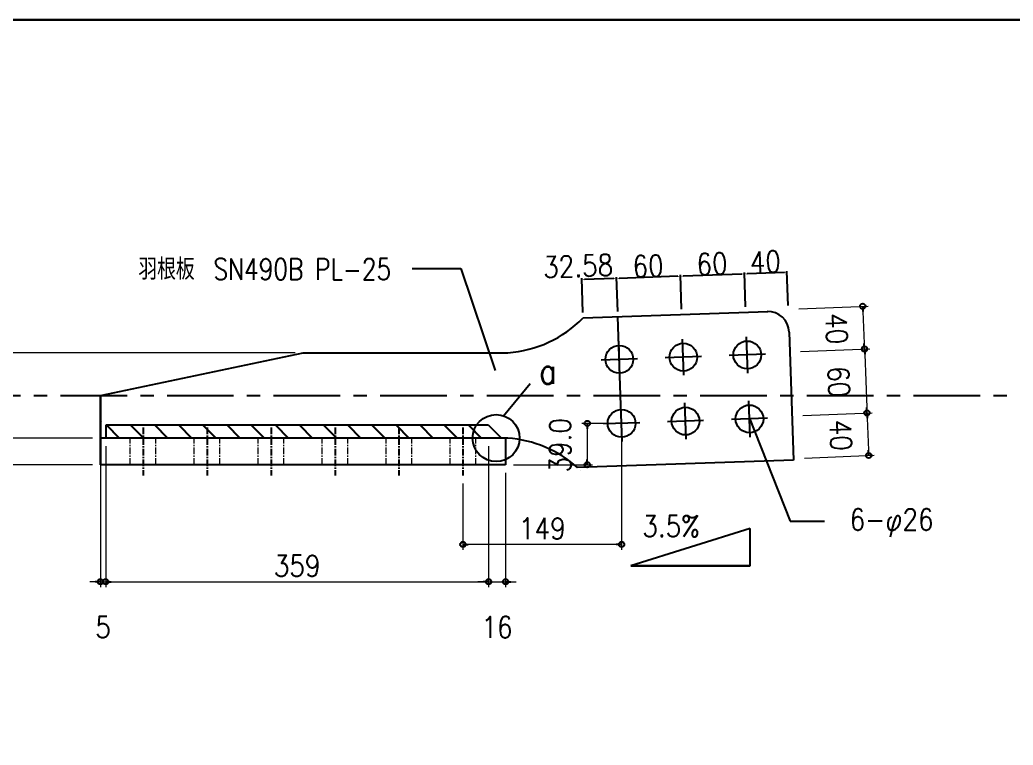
# Model space of a CAD drawing. Extents: x 89504 to 820828, y -112826 to 219894.
# Drawn here: x 811979 to 812910, y -106566 to -105886 of the extents above; entities that cross this region are included whole.
import ezdxf
from ezdxf.enums import TextEntityAlignment as Align

# ---------------------------------------------------------------- set-up
doc = ezdxf.new("R2010")
doc.units = 0
doc.header["$MEASUREMENT"] = 0
doc.linetypes.add('CENTER1', pattern=[10, 6.25, -1.25, 1.25, -1.25])
doc.linetypes.add('DUMMY', pattern=[0])
doc.layers.get('0').update_dxf_attribs({"color": 3, "linetype": 'CONTINUOUS'})
doc.layers.get('Defpoints').update_dxf_attribs({"linetype": 'CONTINUOUS'})
for name, color, linetype, plot in [('00_ADDL', 253, 'CONTINUOUS', False), ('_1-F_ADDL', 8, 'DUMMY', False), ('waku$0$DEF', 161, 'CONTINUOUS', False)]:
    doc.layers.add(name, color=color, linetype=linetype, plot=plot)
for name, color, linetype in [('I図面枠', 211, 'CONTINUOUS'), ('寸法', 4, 'CONTINUOUS'), ('金物', 7, 'CONTINUOUS')]:
    doc.layers.add(name, color=color, linetype=linetype)
doc.styles.add('DRACAD', font='txt', dxfattribs={"width": 0.85, "bigfont": 'extfont2'})
doc.styles.add('KANJI', font='simplex.shx', dxfattribs={"width": 0.7, "bigfont": 'extfont2.shx'})
doc.styles.add('S020', font='simplex.shx', dxfattribs={"width": 0.8, "height": 100, "bigfont": 'extfont2.shx'})
doc.styles.get("Standard").update_dxf_attribs({"font": 'arial.ttf'})
doc.dimstyles.new('ISO-25', dxfattribs={"dimtxt": 2.5, "dimasz": 2.5, "dimexe": 1.25, "dimexo": 0.625, "dimtad": 1, "dimdec": 4, "dimdsep": 46, "dimtxsty": 'Standard', "dimcen": 2.5, "dimadec": 0, "dimazin": 0, "dimtfac": 1, "dimtdec": 4, "dimtmove": 0, "dimatfit": 3, "dimfxl": 1, "dimtolj": 1, "dimtzin": 0, "dimarcsym": 0})
doc.dimstyles.new('S5', dxfattribs={"dimscale": 5, "dimtxt": 4, "dimasz": 1, "dimexe": 1, "dimexo": 1.5, "dimgap": 1, "dimtad": 1, "dimtxsty": 'KANJI', "dimblk": 'ORIGIN', "dimcen": 0, "dimclrd": 256, "dimclre": 256, "dimclrt": 256, "dimadec": 0, "dimazin": 0, "dimtfac": 1, "dimtmove": 2, "dimatfit": 2, "dimfxl": 1, "dimtolj": 2, "dimlwd": 5, "dimlwe": 5, "dimarcsym": 0})

# ---------------------------------------------------------------- blocks, each defined once
blk = doc.blocks.new('waku')
at = {"layer": 'waku$0$DEF'}
blk.add_lwpolyline([(-76102, 40666), (92098, 40666), (92098, -78134), (-76102, -78134)], close=True, dxfattribs=at)
blk = doc.blocks.new('_ORIGIN')
at = {"color": 0, "linetype": 'ByBlock'}
blk.add_line((0, 0), (-1, 0), dxfattribs=at)
blk.add_circle((0, 0), 0.5, dxfattribs=at)
blk = doc.blocks.new('*D33')
at = {"layer": 'Defpoints', "color": 0, "linetype": 'Continuous', "transparency": 16777216}
for p in [(812054.46, -106278.43), (812059.46, -106297.43), (812059.46, -106413.12)]:
    blk.add_point(p, dxfattribs=at)
at = {"layer": '寸法', "linetype": 'Continuous', "lineweight": 5, "transparency": 16777216}
for p, q in [((812054.46, -106285.93), (812054.46, -106418.12)), ((812059.46, -106304.93), (812059.46, -106418.12)), ((812049.46, -106413.12), (812044.46, -106413.12)), ((812054.46, -106413.12), (812059.46, -106413.12)), ((812064.46, -106413.12), (812069.46, -106413.12))]:
    blk.add_line(p, q, dxfattribs=at)
at = {"layer": '寸法', "linetype": 'Continuous', "lineweight": 5, "transparency": 16777216, "xscale": 5, "yscale": 5, "zscale": 5}
blk.add_blockref('_ORIGIN', (812054.46, -106413.12), dxfattribs=at)
at = {"layer": '寸法', "linetype": 'Continuous', "lineweight": 5, "transparency": 16777216, "xscale": 5, "yscale": 5, "zscale": 5, "rotation": 180}
blk.add_blockref('_ORIGIN', (812059.46, -106413.12), dxfattribs=at)
at = {"layer": '寸法', "linetype": 'Continuous', "transparency": 16777216, "insert": (812056.96, -106455.62), "char_height": 20, "attachment_point": 5, "style": 'DRACAD'}
blk.add_mtext('\\A2;5', dxfattribs=at)
blk = doc.blocks.new('*D34')
at = {"layer": 'Defpoints', "color": 0, "linetype": 'Continuous', "transparency": 16777216}
for p in [(812059.46, -106278.43), (812418.46, -106278.43), (812418.46, -106413.12)]:
    blk.add_point(p, dxfattribs=at)
at = {"layer": '寸法', "linetype": 'Continuous', "lineweight": 5, "transparency": 16777216}
for p, q in [((812059.46, -106285.93), (812059.46, -106418.12)), ((812418.46, -106285.93), (812418.46, -106418.12)), ((812064.46, -106413.12), (812413.46, -106413.12))]:
    blk.add_line(p, q, dxfattribs=at)
at = {"layer": '寸法', "linetype": 'Continuous', "lineweight": 5, "transparency": 16777216, "xscale": 5, "yscale": 5, "zscale": 5, "rotation": 180}
blk.add_blockref('_ORIGIN', (812059.46, -106413.12), dxfattribs=at)
at = {"layer": '寸法', "linetype": 'Continuous', "lineweight": 5, "transparency": 16777216, "xscale": 5, "yscale": 5, "zscale": 5}
blk.add_blockref('_ORIGIN', (812418.46, -106413.12), dxfattribs=at)
at = {"layer": '寸法', "linetype": 'Continuous', "transparency": 16777216, "insert": (812238.96, -106398.12), "char_height": 20, "attachment_point": 5, "style": 'DRACAD'}
blk.add_mtext('\\A2;359', dxfattribs=at)
blk = doc.blocks.new('*D35')
at = {"layer": 'Defpoints', "color": 0, "linetype": 'Continuous', "transparency": 16777216}
for p in [(812418.46, -106278.43), (812434.46, -106303.43), (812434.46, -106413.12)]:
    blk.add_point(p, dxfattribs=at)
at = {"layer": '寸法', "linetype": 'Continuous', "lineweight": 5, "transparency": 16777216}
for p, q in [((812418.46, -106285.93), (812418.46, -106418.12)), ((812434.46, -106310.93), (812434.46, -106418.12)), ((812413.46, -106413.12), (812408.46, -106413.12)), ((812418.46, -106413.12), (812434.46, -106413.12)), ((812439.46, -106413.12), (812444.46, -106413.12))]:
    blk.add_line(p, q, dxfattribs=at)
at = {"layer": '寸法', "linetype": 'Continuous', "lineweight": 5, "transparency": 16777216, "xscale": 5, "yscale": 5, "zscale": 5}
blk.add_blockref('_ORIGIN', (812418.46, -106413.12), dxfattribs=at)
at = {"layer": '寸法', "linetype": 'Continuous', "lineweight": 5, "transparency": 16777216, "xscale": 5, "yscale": 5, "zscale": 5, "rotation": 180}
blk.add_blockref('_ORIGIN', (812434.46, -106413.12), dxfattribs=at)
at = {"layer": '寸法', "linetype": 'Continuous', "transparency": 16777216, "insert": (812426.46, -106455.62), "char_height": 20, "attachment_point": 5, "style": 'DRACAD'}
blk.add_mtext('\\A2;16', dxfattribs=at)
blk = doc.blocks.new('*D36')
at = {"layer": 'Defpoints', "color": 0, "transparency": 16777216}
for p in [(812543.17, -106264.61), (812394.46, -106313.43), (812394.46, -106378.13)]:
    blk.add_point(p, dxfattribs=at)
at = {"layer": '寸法', "lineweight": 5, "transparency": 16777216}
for p, q in [((812543.17, -106272.11), (812543.17, -106383.13)), ((812394.46, -106320.93), (812394.46, -106383.13)), ((812538.17, -106378.13), (812399.46, -106378.13))]:
    blk.add_line(p, q, dxfattribs=at)
at = {"layer": '寸法', "lineweight": 5, "transparency": 16777216, "xscale": 5, "yscale": 5, "zscale": 5, "rotation": 180}
blk.add_blockref('_ORIGIN', (812394.46, -106378.13), dxfattribs=at)
at = {"layer": '寸法', "lineweight": 5, "transparency": 16777216, "xscale": 5, "yscale": 5, "zscale": 5}
blk.add_blockref('_ORIGIN', (812543.17, -106378.13), dxfattribs=at)
at = {"layer": '寸法', "transparency": 16777216, "insert": (812468.81, -106363.13), "char_height": 20, "attachment_point": 5, "style": 'DRACAD'}
blk.add_mtext('\\A2;149', dxfattribs=at)
blk = doc.blocks.new('*D37')
at = {"layer": 'Defpoints', "color": 0, "transparency": 16777216}
for p in [(812543.17, -106264.61), (812434.46, -106303.43), (812511.05, -106303.43)]:
    blk.add_point(p, dxfattribs=at)
at = {"layer": '寸法', "lineweight": 5, "transparency": 16777216}
for p, q in [((812535.67, -106264.61), (812506.05, -106264.61)), ((812511.05, -106269.61), (812511.05, -106298.43)), ((812441.96, -106303.43), (812516.05, -106303.43))]:
    blk.add_line(p, q, dxfattribs=at)
at = {"layer": '寸法', "lineweight": 5, "transparency": 16777216, "xscale": 5, "yscale": 5, "zscale": 5}
for p, rotation in [((812511.05, -106264.61), 90), ((812511.05, -106303.43), 270)]:
    blk.add_blockref('_ORIGIN', p, dxfattribs=dict(at, rotation=rotation))
at = {"layer": '寸法', "transparency": 16777216, "insert": (812485.65, -106285.17), "char_height": 20, "attachment_point": 5, "rotation": 90, "style": 'DRACAD'}
blk.add_mtext('\\A2;39.0', dxfattribs=at)
blk = doc.blocks.new('*D38')
at = {"layer": 'Defpoints', "color": 0, "transparency": 16777216}
for p in [(811952.65, -106198.43), (812244.46, -106198.43), (812054.46, -106278.43)]:
    blk.add_point(p, dxfattribs=at)
at = {"layer": '寸法', "lineweight": 5, "transparency": 16777216}
for p, q in [((812236.96, -106198.43), (811947.65, -106198.43)), ((811952.65, -106273.43), (811952.65, -106203.43)), ((812046.96, -106278.43), (811947.65, -106278.43))]:
    blk.add_line(p, q, dxfattribs=at)
at = {"layer": '寸法', "lineweight": 5, "transparency": 16777216, "xscale": 5, "yscale": 5, "zscale": 5}
for p, rotation in [((811952.65, -106198.43), 90), ((811952.65, -106278.43), 270)]:
    blk.add_blockref('_ORIGIN', p, dxfattribs=dict(at, rotation=rotation))
at = {"layer": '寸法', "transparency": 16777216, "insert": (811926.4, -106204.5), "char_height": 20, "attachment_point": 5, "rotation": 90, "style": 'DRACAD'}
blk.add_mtext('\\A2;80', dxfattribs=at)
blk = doc.blocks.new('*D39')
at = {"layer": 'Defpoints', "color": 0, "transparency": 16777216}
for p in [(811952.65, -106278.43), (812054.46, -106278.43), (812054.46, -106303.43)]:
    blk.add_point(p, dxfattribs=at)
at = {"layer": '寸法', "lineweight": 5, "transparency": 16777216}
for p, q in [((812046.96, -106278.43), (811947.65, -106278.43)), ((811952.65, -106298.43), (811952.65, -106283.43)), ((812046.96, -106303.43), (811947.65, -106303.43))]:
    blk.add_line(p, q, dxfattribs=at)
at = {"layer": '寸法', "lineweight": 5, "transparency": 16777216, "xscale": 5, "yscale": 5, "zscale": 5}
for p, rotation in [((811952.65, -106278.43), 90), ((811952.65, -106303.43), 270)]:
    blk.add_blockref('_ORIGIN', p, dxfattribs=dict(at, rotation=rotation))
at = {"layer": '寸法', "transparency": 16777216, "insert": (811927.65, -106309.19), "char_height": 20, "attachment_point": 5, "rotation": 90, "style": 'DRACAD'}
blk.add_mtext('\\A2;25', dxfattribs=at)
blk = doc.blocks.new('*D40')
at = {"layer": 'Defpoints', "color": 0, "transparency": 16777216}
for p in [(812701.74, -106157.57), (812770.93, -106194.86), (812703.33, -106197.53)]:
    blk.add_point(p, dxfattribs=at)
at = {"layer": '寸法', "lineweight": 5, "transparency": 16777216}
for p, q in [((812709.24, -106157.27), (812774.34, -106154.69)), ((812769.54, -106159.88), (812770.73, -106189.86)), ((812710.82, -106197.24), (812775.92, -106194.66))]:
    blk.add_line(p, q, dxfattribs=at)
at = {"layer": '寸法', "lineweight": 5, "transparency": 16777216, "xscale": 5, "yscale": 5, "zscale": 5}
for p, rotation in [((812769.34, -106154.89), 92.26815402810485), ((812770.93, -106194.86), 272.2681540281048)]:
    blk.add_blockref('_ORIGIN', p, dxfattribs=dict(at, rotation=rotation))
at = {"layer": '寸法', "transparency": 16777216, "insert": (812744.75, -106175.88), "char_height": 20, "attachment_point": 5, "rotation": 272.26815, "style": 'DRACAD'}
blk.add_mtext('\\A2;40', dxfattribs=at)
blk = doc.blocks.new('*D53')
at = {"layer": 'Defpoints', "color": 0, "transparency": 16777216}
for p in [(812705.7, -106257.49), (812707.28, -106297.46), (812774.89, -106294.78)]:
    blk.add_point(p, dxfattribs=at)
at = {"layer": '寸法', "lineweight": 5, "transparency": 16777216}
for p, q in [((812713.2, -106257.19), (812778.3, -106254.61)), ((812773.5, -106259.81), (812774.69, -106289.78)), ((812714.78, -106297.16), (812779.88, -106294.58))]:
    blk.add_line(p, q, dxfattribs=at)
at = {"layer": '寸法', "lineweight": 5, "transparency": 16777216, "xscale": 5, "yscale": 5, "zscale": 5}
for p, rotation in [((812773.3, -106254.81), 92.26815402810485), ((812774.89, -106294.78), 272.2681540281048)]:
    blk.add_blockref('_ORIGIN', p, dxfattribs=dict(at, rotation=rotation))
at = {"layer": '寸法', "transparency": 16777216, "insert": (812748.71, -106275.8), "char_height": 20, "attachment_point": 5, "rotation": 272.26815, "style": 'DRACAD'}
blk.add_mtext('\\A2;40', dxfattribs=at)
blk = doc.blocks.new('*D58')
at = {"layer": 'Defpoints', "color": 0, "transparency": 16777216}
for p in [(812703.33, -106197.53), (812705.7, -106257.49), (812773.3, -106254.81)]:
    blk.add_point(p, dxfattribs=at)
at = {"layer": '寸法', "lineweight": 5, "transparency": 16777216}
for p, q in [((812710.82, -106197.24), (812775.92, -106194.66)), ((812771.13, -106199.85), (812773.1, -106249.81)), ((812713.2, -106257.19), (812778.3, -106254.61))]:
    blk.add_line(p, q, dxfattribs=at)
at = {"layer": '寸法', "lineweight": 5, "transparency": 16777216, "xscale": 5, "yscale": 5, "zscale": 5}
for p, rotation in [((812770.93, -106194.86), 92.26815402810485), ((812773.3, -106254.81), 272.2681540281048)]:
    blk.add_blockref('_ORIGIN', p, dxfattribs=dict(at, rotation=rotation))
at = {"layer": '寸法', "transparency": 16777216, "insert": (812746.8, -106225.57), "char_height": 20, "attachment_point": 5, "rotation": 272.26815, "style": 'DRACAD'}
blk.add_mtext('\\A2;60', dxfattribs=at)
blk = doc.blocks.new('*D302')
at = {"layer": 'Defpoints', "color": 0, "transparency": 16777216}
for p in [(812658.33, -106124.59), (812659.61, -106160.5), (812699.58, -106159.08)]:
    blk.add_point(p, dxfattribs=at)
at = {"layer": '寸法', "color": 0, "lineweight": -2, "transparency": 16777216}
for p, q in [((812659.43, -106155.5), (812658.29, -106123.34)), ((812695.81, -106123.26), (812660.83, -106124.51)), ((812699.41, -106154.08), (812698.27, -106121.93))]:
    blk.add_line(p, q, dxfattribs=at)
at = {"layer": '寸法', "color": 0, "transparency": 16777216}
for points in [[(812660.82, -106124.09), (812660.85, -106124.92), (812658.33, -106124.59)], [(812695.8, -106122.85), (812695.83, -106123.68), (812698.31, -106123.18)]]:
    blk.add_solid(points, dxfattribs=at)
at = {"layer": '寸法', "color": 0, "transparency": 16777216, "insert": (812677.95, -106113.27), "char_height": 20, "attachment_point": 5, "rotation": 2.03072, "style": 'DRACAD'}
blk.add_mtext('\\A1;40', dxfattribs=at)
blk = doc.blocks.new('*D303')
at = {"layer": 'Defpoints', "color": 0, "transparency": 16777216}
for p in [(812598.38, -106126.72), (812599.65, -106162.61), (812659.61, -106160.5)]:
    blk.add_point(p, dxfattribs=at)
at = {"layer": '寸法', "color": 0, "lineweight": -2, "transparency": 16777216}
for p, q in [((812599.47, -106157.62), (812598.33, -106125.47)), ((812655.84, -106124.69), (812600.88, -106126.63)), ((812659.43, -106155.5), (812658.3, -106123.35))]:
    blk.add_line(p, q, dxfattribs=at)
at = {"layer": '寸法', "color": 0, "transparency": 16777216}
for points in [[(812600.86, -106126.21), (812600.89, -106127.04), (812598.38, -106126.72)], [(812655.83, -106124.27), (812655.86, -106125.11), (812658.34, -106124.6)]]:
    blk.add_solid(points, dxfattribs=at)
at = {"layer": '寸法', "color": 0, "transparency": 16777216, "insert": (812627.99, -106115.04), "char_height": 20, "attachment_point": 5, "rotation": 2.02048, "style": 'DRACAD'}
blk.add_mtext('\\A1;60', dxfattribs=at)
blk = doc.blocks.new('*D304')
at = {"layer": 'Defpoints', "color": 0, "transparency": 16777216}
for p in [(812538.42, -106128.81), (812539.68, -106164.71), (812599.64, -106162.59)]:
    blk.add_point(p, dxfattribs=at)
at = {"layer": '寸法', "color": 0, "lineweight": -2, "transparency": 16777216}
for p, q in [((812539.51, -106159.71), (812538.37, -106127.56)), ((812595.88, -106126.78), (812540.91, -106128.72)), ((812599.47, -106157.59), (812598.33, -106125.45))]:
    blk.add_line(p, q, dxfattribs=at)
at = {"layer": '寸法', "color": 0, "transparency": 16777216}
for points in [[(812540.9, -106128.31), (812540.93, -106129.14), (812538.42, -106128.81)], [(812595.86, -106126.37), (812595.89, -106127.2), (812598.38, -106126.69)]]:
    blk.add_solid(points, dxfattribs=at)
at = {"layer": '寸法', "color": 0, "transparency": 16777216, "insert": (812568.02, -106117.13), "char_height": 20, "attachment_point": 5, "rotation": 2.02048, "style": 'DRACAD'}
blk.add_mtext('\\A1;60', dxfattribs=at)
blk = doc.blocks.new('*D305')
at = {"layer": 'Defpoints', "color": 0, "transparency": 16777216}
for p in [(812505.87, -106129.93), (812507.12, -106165.81), (812539.68, -106164.68)]:
    blk.add_point(p, dxfattribs=at)
at = {"layer": '寸法', "color": 0, "lineweight": -2, "transparency": 16777216}
for p, q in [((812506.95, -106160.81), (812505.83, -106128.68)), ((812535.93, -106128.88), (812508.37, -106129.84)), ((812539.51, -106159.68), (812538.39, -106127.55))]:
    blk.add_line(p, q, dxfattribs=at)
at = {"layer": '寸法', "color": 0, "transparency": 16777216}
for points in [[(812508.36, -106129.43), (812508.39, -106130.26), (812505.87, -106129.93)], [(812535.92, -106128.47), (812535.95, -106129.3), (812538.43, -106128.8)]]:
    blk.add_solid(points, dxfattribs=at)
at = {"layer": '寸法', "color": 0, "transparency": 16777216, "insert": (812502.44, -106117.18), "char_height": 20, "attachment_point": 5, "rotation": 1.99596, "style": 'DRACAD'}
blk.add_mtext('\\A1;32.58', dxfattribs=at)

msp = doc.modelspace()

# ---------------------------------------------------------------- hatches: boundary and pattern name
at = {"layer": '金物', "ltscale": 6}
h = msp.add_hatch(dxfattribs=at)
h.set_pattern_fill('JIS_LC_20', color=256, scale=0.8, angle=90)
h.set_pattern_definition([(135, (810150.459, -109357.432), (-11.31371, -11.31371), []), (135, (810150.459, -109357.112), (-11.31371, -11.31371), [])])
h.paths.add_polyline_path([(812238.45897, -106278.43157), (812059.45897, -106278.43157), (812059.45897, -106266.43157), (812238.45897, -106266.43157)])
h.paths.add_polyline_path([(812418.45897, -106278.43157), (812238.45897, -106278.43157), (812238.45897, -106266.43157), (812418.45897, -106266.43157)])
h.paths.add_polyline_path([(812416.45897, -106278.43157), (812418.45897, -106272.43157)], flags=17)

# ---------------------------------------------------------------- linework, layer by layer
at = {"layer": '00_ADDL', "linetype": 'Continuous'}
msp.add_line((815622.5901, -105886.41828), (811417.5901, -105886.41828), dxfattribs=at)
at = {"layer": '_1-F_ADDL'}
msp.add_line((812542.57719, -106247.62431), (812539.68061, -106164.67713), dxfattribs=at)
at = {"layer": '寸法'}
for p, q in [((812346.89497, -106119.5332), (812392.39564, -106119.5332)), ((812392.39564, -106119.5332), (812424.51355, -106215.14518)), ((812601.63325, -106219.54618), (812600.44667, -106185.56689)), ((812661.5967, -106217.45221), (812660.41012, -106183.47292)), ((812541.6698, -106221.64015), (812540.48322, -106187.66086)), ((812558.06615, -106204.05721), (812524.08686, -106205.24379)), ((812558.06615, -106204.05721), (812524.08686, -106205.24379)), ((812618.0296, -106201.96324), (812584.05031, -106203.14982)), ((812677.99305, -106199.86927), (812644.01376, -106201.05585)), ((812543.76377, -106281.6036), (812542.57719, -106247.62431)), ((812603.72722, -106279.50963), (812602.54064, -106245.53034)), ((812663.69067, -106277.41566), (812662.50409, -106243.43637)), ((812680.08702, -106259.83272), (812646.10773, -106261.0193)), ((812662.86907, -106259.22946), (812701.17008, -106356.43848)), ((812560.16012, -106264.02066), (812526.18083, -106265.20724)), ((812620.12357, -106261.92669), (812586.14428, -106263.11327)), ((812701.17008, -106356.43848), (812733.31747, -106356.43848))]:
    msp.add_line(p, q, dxfattribs=at)
at = {"layer": '寸法', "ltscale": 4}
msp.add_line((812432.56494, -106257.53466), (812457.60185, -106227.1475), dxfattribs=at)
at = {"layer": '寸法', "linetype": 'CENTER1', "ltscale": 10}
msp.add_line((811816.92787, -106238.43157), (814230.10203, -106238.43157), dxfattribs=at)
at = {"layer": '寸法', "linetype": 'CENTER1'}
for p, q in [((812094.45897, -106268.43157), (812094.45897, -106313.43157)), ((812154.45897, -106268.43157), (812154.45897, -106313.43157)), ((812214.45897, -106268.43157), (812214.45897, -106313.43157)), ((812274.45897, -106268.43157), (812274.45897, -106313.43157)), ((812334.45897, -106268.43157), (812334.45897, -106313.43157)), ((812394.45897, -106268.43157), (812394.45897, -106313.43157))]:
    msp.add_line(p, q, dxfattribs=at)
at = {"layer": '寸法', "linetype": 'Continuous'}
for p, q in [((812663.90501, -106363.22645), (812551.9214, -106398.27018)), ((812663.90501, -106398.27018), (812663.90501, -106363.22645)), ((812663.90501, -106398.27018), (812551.9214, -106398.27018)), ((812551.9214, -106398.27018), (812663.90501, -106398.27018))]:
    msp.add_line(p, q, dxfattribs=at)
msp.add_circle((812425.55897, -106278.43157), 22.04007, dxfattribs=at)
at = {"layer": '金物'}
for p, q in [((812507.12266, -106165.81178), (812680.29323, -106159.77676)), ((812680.29323, -106159.77676), (812680.29323, -106159.77676)), ((812700.28105, -106179.07877), (812704.46899, -106299.00566)), ((812054.45897, -106238.43157), (812244.45897, -106198.43157)), ((812054.45897, -106238.43157), (812244.45897, -106198.43157)), ((812054.45897, -106238.43157), (812244.45897, -106198.43157)), ((812054.45897, -106238.43157), (812244.45897, -106198.43157)), ((812244.45897, -106198.43157), (812244.45897, -106198.43157)), ((812244.45897, -106198.43157), (812436.45897, -106198.43157)), ((812244.45897, -106198.43157), (812244.45897, -106198.43157)), ((812244.45897, -106198.43157), (812436.45897, -106198.43157)), ((812244.45897, -106198.43157), (812244.45897, -106198.43157)), ((812244.45897, -106198.43157), (812436.45897, -106198.43157)), ((812054.45897, -106238.43157), (812054.45897, -106303.43157)), ((812054.45897, -106303.43157), (812054.45897, -106238.43157)), ((812054.45897, -106238.43157), (812054.45897, -106238.43157)), ((812054.45897, -106238.43157), (812054.45897, -106238.43157)), ((812054.45897, -106238.43157), (812054.45897, -106303.43157)), ((812055.76839, -106263.20163), (812055.76839, -106263.20163)), ((812418.45897, -106266.43157), (812059.45897, -106266.43157)), ((812436.45897, -106278.43157), (812054.45897, -106278.43157)), ((812436.45897, -106278.43157), (812054.45897, -106278.43157)), ((812054.45897, -106278.43157), (812054.45897, -106278.43157)), ((812436.45897, -106278.43157), (812054.45897, -106278.43157)), ((812054.45897, -106278.43157), (812054.45897, -106278.43157)), ((812434.45897, -106278.43157), (812434.45897, -106303.43157)), ((812434.45897, -106278.43157), (812434.45897, -106278.43157)), ((812434.45897, -106278.43157), (812434.45897, -106303.43157)), ((812434.45897, -106278.43157), (812434.45897, -106303.43157)), ((812054.7651, -106288.18149), (812054.7651, -106288.18149)), ((812704.44211, -106297.59196), (812704.44211, -106297.59196)), ((812434.45897, -106303.43157), (812054.45897, -106303.43157)), ((812434.45897, -106303.43157), (812054.45897, -106303.43157)), ((812054.45897, -106303.43157), (812054.45897, -106303.43157)), ((812434.45897, -106303.43157), (812054.45897, -106303.43157)), ((812054.45897, -106303.43157), (812054.45897, -106303.43157)), ((812434.45897, -106303.43157), (812434.45897, -106303.43157)), ((812434.45897, -106303.43157), (812434.45897, -106303.43157)), ((812434.45897, -106303.43157), (812434.45897, -106303.43157)), ((812434.45897, -106303.43157), (812434.45897, -106303.43157)), ((812434.45897, -106303.43157), (812434.45897, -106303.43157)), ((812704.46899, -106299.00566), (812501.90512, -106306.07935)), ((812704.46899, -106299.00566), (812704.46899, -106299.00566)), ((812504.45897, -106308.43157), (812504.45897, -106308.43157))]:
    msp.add_line(p, q, dxfattribs=at)
at = {"layer": '金物', "lineweight": 18}
for p, q in [((812436.45897, -106198.43157), (812244.45897, -106198.43157)), ((812054.45897, -106238.43157), (812054.45897, -106278.43157)), ((812054.45897, -106278.43157), (812054.45897, -106303.43157)), ((812436.45897, -106278.43157), (812054.45897, -106278.43157)), ((812434.45897, -106303.43157), (812434.45897, -106278.43157)), ((812054.45897, -106303.43157), (812434.45897, -106303.43157))]:
    msp.add_line(p, q, dxfattribs=at)
at = {"layer": '金物', "linetype": 'Continuous'}
for p, q in [((812059.45897, -106266.43157), (812059.45897, -106278.43157)), ((812418.45897, -106266.43157), (812430.45897, -106278.43157))]:
    msp.add_line(p, q, dxfattribs=at)
at = {"layer": '金物', "linetype": 'CENTER1', "lineweight": 18}
for p, q in [((812082.45897, -106303.43157), (812082.45897, -106278.43157)), ((812106.45897, -106303.43157), (812106.45897, -106278.43157)), ((812142.45897, -106303.43157), (812142.45897, -106278.43157)), ((812166.45897, -106303.43157), (812166.45897, -106278.43157)), ((812202.45897, -106303.43157), (812202.45897, -106278.43157)), ((812226.45897, -106303.43157), (812226.45897, -106278.43157)), ((812262.45897, -106303.43157), (812262.45897, -106278.43157)), ((812286.45897, -106303.43157), (812286.45897, -106278.43157)), ((812322.45897, -106303.43157), (812322.45897, -106278.43157)), ((812346.45897, -106303.43157), (812346.45897, -106278.43157)), ((812382.45897, -106303.43157), (812382.45897, -106278.43157)), ((812406.45897, -106303.43157), (812406.45897, -106278.43157))]:
    msp.add_line(p, q, dxfattribs=at)
at = {"layer": '金物'}
for centre in [(812541.07651, -106204.6505), (812601.03996, -106202.55653), (812661.00341, -106200.46256), (812543.17048, -106264.61395), (812603.13393, -106262.51998), (812663.09738, -106260.42601)]:
    msp.add_circle(centre, 13, dxfattribs=at)
at = {"layer": '金物', "ltscale": 2}
for centre, start, end in [((812428.66905, -106088.70775), 274.06094121, 315.4970715), ((812428.66905, -106388.1554), 48.25761527, 85.93905879)]:
    msp.add_arc(centre, 110, start, end, dxfattribs=at)
at = {"layer": '金物'}
msp.add_arc((812680.29323, -106179.77676), 20, 2, 92, dxfattribs=at)

# ---------------------------------------------------------------- block references
at = {"layer": 'I図面枠', "xscale": 0.025, "yscale": 0.025, "zscale": 0.025}
msp.add_blockref('waku', (813320.15095, -106903.07418), dxfattribs=at)

# ---------------------------------------------------------------- texts
at = {"layer": '寸法', "style": 'S020', "width": 0.8}
msp.add_text('羽根板\u3000SN490B PL-25', height=20, dxfattribs=at).set_placement((812208.56531, -106120.08697), align=Align.MIDDLE_CENTER)
at = {"layer": '寸法', "ltscale": 4, "style": 'DRACAD', "width": 0.85}
msp.add_text('a', height=24, dxfattribs=at).set_placement((812482.34609, -106215.6476), align=Align.MIDDLE_RIGHT)
at = {"layer": '寸法', "char_height": 20, "width": 98.9799312, "attachment_point": 3, "style": 'DRACAD'}
for s, insert in [('6-φ26', (812835.70439, -106344.71515)), ('3.5%', (812616.5748, -106350.96534))]:
    msp.add_mtext(s, dxfattribs=dict(at, insert=insert))

# ---------------------------------------------------------------- dimensions: what is measured, and where the dimension line sits
at = {"layer": '寸法'}
for base, p1, p2, angle, dimstyle, override, picture, middle, dimtype in [((812505.87222, -106129.93137), (812539.68061, -106164.67713), (812507.12266, -106165.81178), 181.99596061, 'ISO-25', {"dimtxt": 20, "dimexo": 5, "dimdec": 2, "dimtxsty": 'DRACAD', "dimtmove": 2}, '*D305', (812502.44303, -106117.18394), 161), ((812770.92739, -106194.85635), (812701.7435, -106157.56518), (812703.32656, -106197.53384), 92.26815403, 'S5', {"dimtxsty": 'DRACAD'}, '*D40', (812744.74989, -106175.87749), 160), ((811952.65108, -106198.43157), (812054.45897, -106278.43157), (812244.45897, -106198.43157), 270, 'S5', {"dimtxsty": 'DRACAD'}, '*D38', (811926.40108, -106204.50461), 160), ((812773.30198, -106254.80934), (812703.32656, -106197.53384), (812705.70115, -106257.48684), 92.26815403, 'S5', {"dimtxsty": 'DRACAD'}, '*D58', (812746.80438, -106225.57354), 160), ((812774.88503, -106294.778), (812705.70115, -106257.48684), (812707.2842, -106297.4555), 92.26815403, 'S5', {"dimtxsty": 'DRACAD'}, '*D53', (812748.70753, -106275.79914), 160), ((811952.65108, -106278.43157), (812054.45897, -106303.43157), (812054.45897, -106278.43157), 270, 'S5', {"dimtxsty": 'DRACAD'}, '*D39', (811927.65108, -106309.18734), 160)]:
    dim = msp.add_linear_dim(base=base, p1=p1, p2=p2, angle=angle, dimstyle=dimstyle, override=override, dxfattribs=at)
    dim.commit()
    dim.dimension.update_dxf_attribs({"geometry": picture, "text_midpoint": middle, "dimtype": dimtype})
for p1, p2, distance, picture, middle in [((812659.6078, -106160.49765), (812599.6451, -106162.61305), -35.91932, '*D303', (812627.98545, -106115.03997)), ((812699.58269, -106159.08023), (812659.6078, -106160.49765), -35.92647, '*D302', (812677.94567, -106113.26671)), ((812599.64435, -106162.59162), (812539.68165, -106164.70702), -35.91932, '*D304', (812568.022, -106117.13394))]:
    dim = msp.add_aligned_dim(p1=p1, p2=p2, distance=distance, dimstyle='ISO-25', override={"dimtxt": 20, "dimexo": 5, "dimtxsty": 'DRACAD', "dimtmove": 2}, dxfattribs=at)
    dim.commit()
    dim.dimension.update_dxf_attribs({"geometry": picture, "text_midpoint": middle})
dim = msp.add_linear_dim(base=(812511.05147, -106303.43157), p1=(812543.17048, -106264.61395), p2=(812434.45897, -106303.43157), angle=90, text='39.0', dimstyle='S5', override={"dimtxsty": 'DRACAD'}, dxfattribs=at)
dim.commit()
dim.dimension.update_dxf_attribs({"geometry": '*D37', "text_midpoint": (812485.64559, -106285.16529), "dimtype": 160})
dim = msp.add_linear_dim(base=(812394.45897, -106378.12676), p1=(812543.17048, -106264.61395), p2=(812394.45897, -106313.43157), text='149', dimstyle='S5', override={"dimtxsty": 'DRACAD'}, dxfattribs=at)
dim.commit()
dim.dimension.update_dxf_attribs({"geometry": '*D36', "text_midpoint": (812468.81472, -106363.12676)})
at = {"layer": '寸法', "linetype": 'Continuous'}
for base, p1, p2, picture, middle in [((812059.45897, -106413.11645), (812054.45897, -106278.43157), (812059.45897, -106297.43157), '*D33', (812056.95897, -106455.61645)), ((812418.45897, -106413.11645), (812059.45897, -106278.43157), (812418.45897, -106278.43157), '*D34', (812238.95897, -106398.11645)), ((812434.45897, -106413.11645), (812418.45897, -106278.43157), (812434.45897, -106303.43157), '*D35', (812426.45897, -106455.61645))]:
    dim = msp.add_linear_dim(base=base, p1=p1, p2=p2, dimstyle='S5', override={"dimtxsty": 'DRACAD'}, dxfattribs=at)
    dim.commit()
    dim.dimension.update_dxf_attribs({"geometry": picture, "text_midpoint": middle})

doc.saveas('drawing.dxf')
